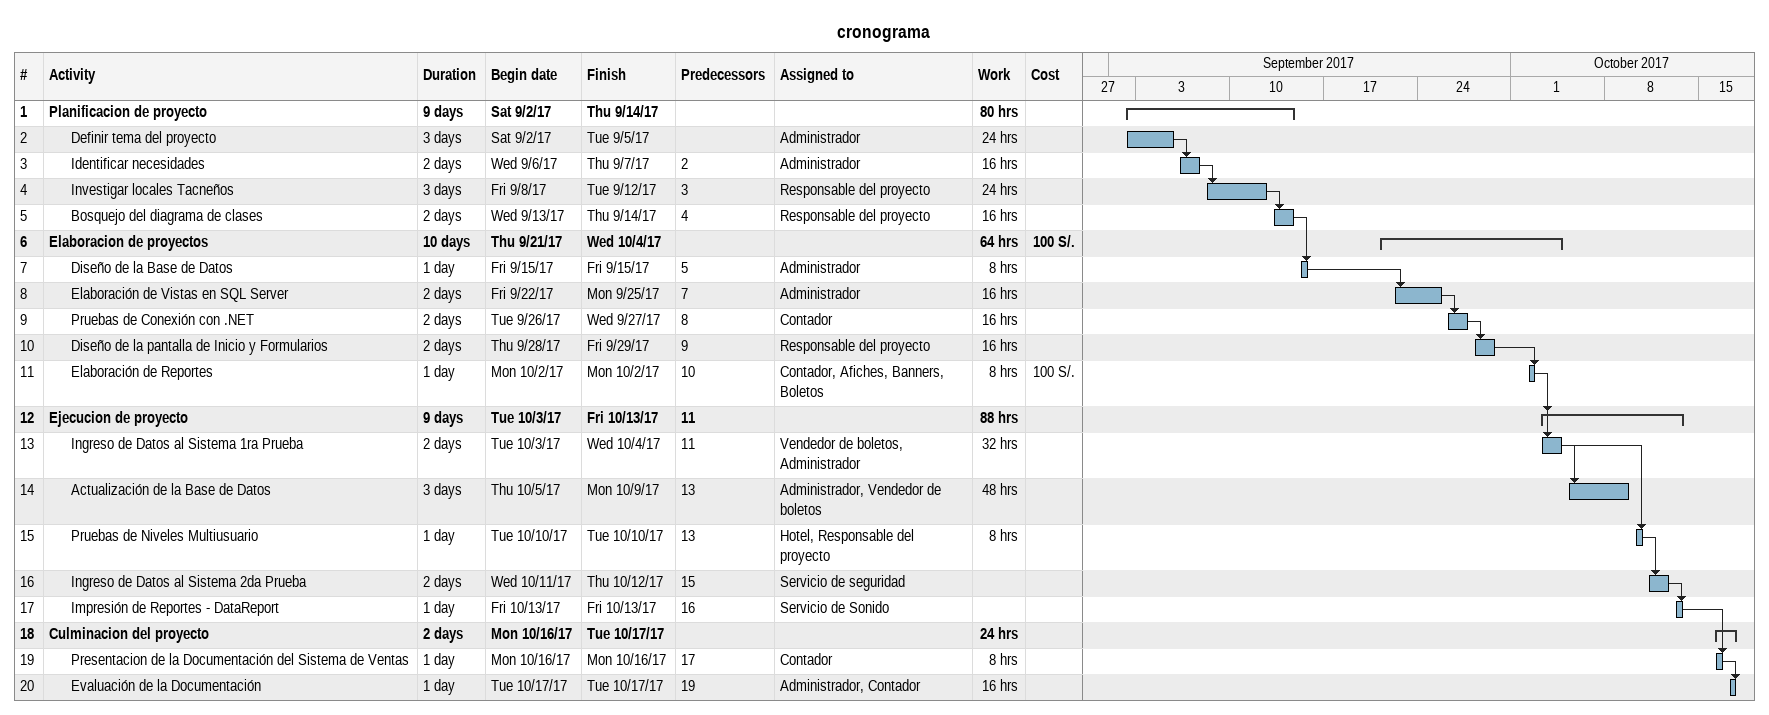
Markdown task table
cronograma

| ID | Level | Task | Duration | Start | Finish | Predecessors | Resources | Work (h) | Cost (S/.) |
|---|---|---|---|---|---|---|---|---|---|
| 1 | 1 | **Planificacion de proyecto** | 9d | 2017-09-02 | 2017-09-14 |  |  | 80 |  |
| 2 | 2 | Definir tema del proyecto | 3d | 2017-09-02 | 2017-09-05 |  | Administrador | 24 |  |
| 3 | 2 | Identificar necesidades | 2d | 2017-09-06 | 2017-09-07 | 2 | Administrador | 16 |  |
| 4 | 2 | Investigar locales Tacneños | 3d | 2017-09-08 | 2017-09-12 | 3 | Responsable del proyecto | 24 |  |
| 5 | 2 | Bosquejo del diagrama de clases | 2d | 2017-09-13 | 2017-09-14 | 4 | Responsable del proyecto | 16 |  |
| 6 | 1 | **Elaboracion de proyectos** | 10d | 2017-09-21 | 2017-10-04 |  |  | 64 | 100 |
| 7 | 2 | Diseño de la Base de Datos | 1d | 2017-09-15 | 2017-09-15 | 5 | Administrador | 8 |  |
| 8 | 2 | Elaboración de Vistas en SQL Server | 2d | 2017-09-22 | 2017-09-25 | 7 | Administrador | 16 |  |
| 9 | 2 | Pruebas de Conexión con .NET | 2d | 2017-09-26 | 2017-09-27 | 8 | Contador | 16 |  |
| 10 | 2 | Diseño de la pantalla de Inicio y Formularios | 2d | 2017-09-28 | 2017-09-29 | 9 | Responsable del proyecto | 16 |  |
| 11 | 2 | Elaboración de Reportes | 1d | 2017-10-02 | 2017-10-02 | 10 | Contador, Afiches, Banners, Boletos | 8 | 100 |
| 12 | 1 | **Ejecucion de proyecto** | 9d | 2017-10-03 | 2017-10-13 | 11 |  | 88 |  |
| 13 | 2 | Ingreso de Datos al Sistema 1ra Prueba | 2d | 2017-10-03 | 2017-10-04 | 11 | Vendedor de boletos, Administrador | 32 |  |
| 14 | 2 | Actualización de la Base de Datos | 3d | 2017-10-05 | 2017-10-09 | 13 | Administrador, Vendedor de boletos | 48 |  |
| 15 | 2 | Pruebas de Niveles Multiusuario | 1d | 2017-10-10 | 2017-10-10 | 13 | Hotel, Responsable del proyecto | 8 |  |
| 16 | 2 | Ingreso de Datos al Sistema 2da Prueba | 2d | 2017-10-11 | 2017-10-12 | 15 | Servicio de seguridad |  |  |
| 17 | 2 | Impresión de Reportes - DataReport | 1d | 2017-10-13 | 2017-10-13 | 16 | Servicio de Sonido |  |  |
| 18 | 1 | **Culminacion del proyecto** | 2d | 2017-10-16 | 2017-10-17 |  |  | 24 |  |
| 19 | 2 | Presentacion de la Documentación del Sistema de Ventas | 1d | 2017-10-16 | 2017-10-16 | 17 | Contador | 8 |  |
| 20 | 2 | Evaluación de la Documentación | 1d | 2017-10-17 | 2017-10-17 | 19 | Administrador, Contador | 16 |  |
